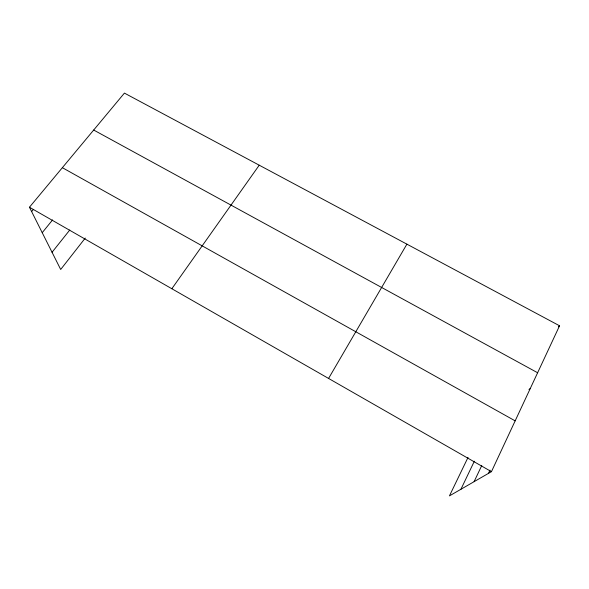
<?xml version="1.0" encoding="UTF-8"?>
<svg xmlns="http://www.w3.org/2000/svg" width="589" height="589" viewBox="0 0 589 589"><rect width="100%" height="100%" fill="white"/><g stroke="black" fill="none" stroke-linecap="round" stroke-linejoin="round"><path stroke-width="0.88" d="M488.48 473.372L490.004 470.118M468.019 457.432L449.436 495.894L491.447 471.664L559.55 325.783L124.419 93.106L29.45 207.232L60.689 269.475L85.258 238.066M474.108 481.662L481.765 465.494M460.915 489.275L474.344 461.216M328.581 378.44L406.896 244.155M171.848 288.735L259.234 165.192M52.053 252.276L69.76 230.027M42.224 232.684L52.59 219.903M31.622 211.554L33.359 209.456M558.394 326.829L559.55 325.783M528.966 389.528L530.269 388.504M93.688 130.036L537.624 372.756M62.36 167.681L515.161 420.863M29.45 207.232L491.447 471.664"/></g></svg>
